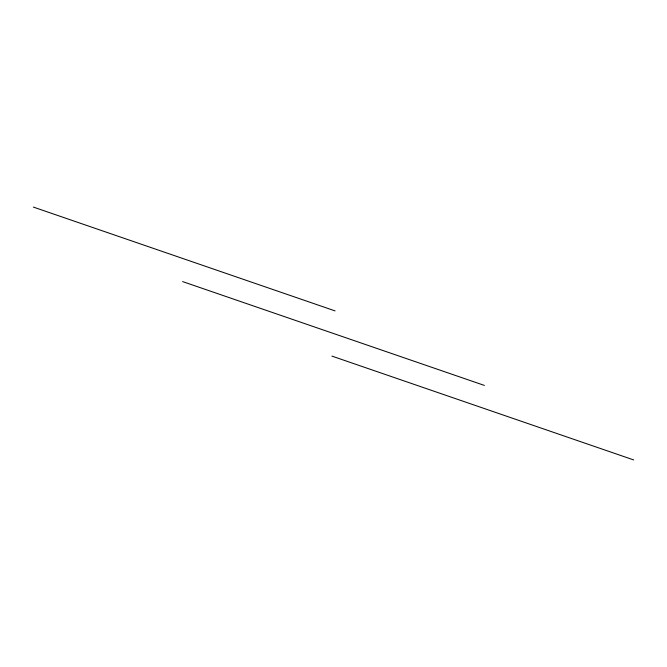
<?xml version="1.0" encoding="UTF-8"?>
<svg xmlns="http://www.w3.org/2000/svg" width="667" height="667" viewBox="0 0 667 667"><rect width="100%" height="100%" fill="white"/><g stroke="black" fill="none" stroke-linecap="round" stroke-linejoin="round"><path stroke-width="1" d="M33.35 207.078L335.076 310.897M182.633 281.591L484.367 385.409M331.924 356.103L633.65 459.922"/></g></svg>
